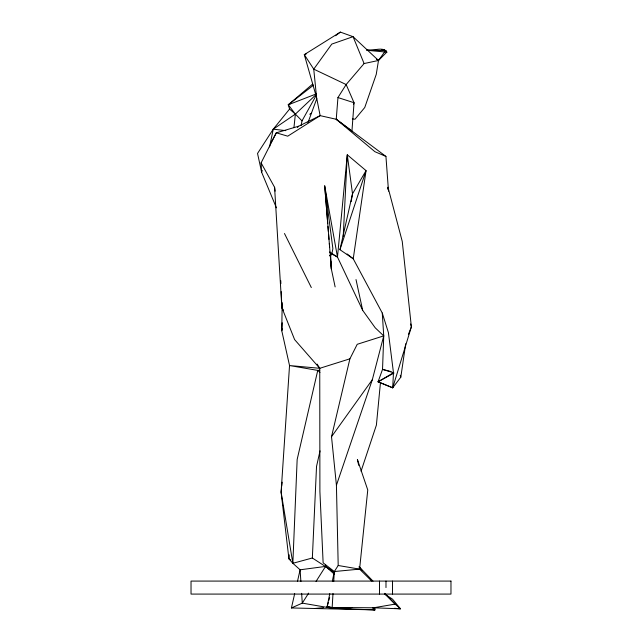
<?xml version="1.0" encoding="UTF-8"?>
<svg xmlns="http://www.w3.org/2000/svg" width="642" height="642" viewBox="0 0 642 642"><rect width="100%" height="100%" fill="white"/><g stroke="black" fill="none" stroke-linecap="round" stroke-linejoin="round"><path stroke-width="0.96" d="M347.121 253.951L353.236 258.79L382.271 313.039L383.739 335.886L382.536 369.367L378.074 381.797L392.703 387.808L400.817 377.159L405.68 343.783M300.881 581.564L300.111 569.799L292.848 563.299L297.158 459.471L317.758 370.402L319.74 370.273M334.691 572.495L312.349 557.994L316.53 466.421L320.037 450.885M343.229 236.392L347.274 154.794L366.044 170.628L353.236 258.79L339.939 249.69L352.514 193.828L366.044 170.628L339.939 249.69M282.183 322.749L281.766 330.742L289.534 365.539L281.1 492.117L288.924 558.845L292.848 563.299L312.349 557.994M391.042 371.582L382.536 369.367L393.474 372.753L378.074 381.797L392.703 387.808L393.474 372.753L388.418 332.66L382.271 313.039M329.795 593.641L327.043 607.099L332.163 607.476L332.997 593.497M333.712 581.516L334.313 571.532L338.198 565.498L336.424 485.248L331.521 436.712L349.898 358.822L357.225 344.297L383.739 335.886L375.217 327.805L362.674 310.327L337.483 257.073L324.716 185.859L331.376 269.142L335.132 286.91M282.183 302.655L281.766 330.742L282.119 328.776M388.514 191.155L385.938 156.439L374.888 151.681L336.239 119.268L337.949 97.56L346.15 84.543L364.094 63.55L378.491 60.476L386.789 52.146C382.873 45.863 372.625 51.657 366.863 49.932M289.269 554.873L288.924 558.845L290.617 559.888M327.725 223.536L324.716 185.859L332.877 248.647L331.834 253.991L330.654 255.5L329.523 255.781L331.834 253.991L337.483 257.073L347.274 154.794L352.514 193.828L351.142 201.62M380.457 382.616L376.389 425.124L361.061 471.204M371.678 581.018L359.584 569.133L367.762 489.966L357.401 459.495L358.701 465.322M293.94 127.662L295.376 114.107L316.49 94.23M281.541 488.137L281.1 492.117L292.848 563.299M281.758 486.146L282.199 482.166M387.704 189.189L387.969 187.207L402.253 241.456L411.378 326.874L392.703 387.808M385.69 50.413L378.491 60.476L376.244 74.384L364.752 107.511L355.002 119.227L352.354 118.874M269.568 146.914L273.259 129.17L289.574 109.06L288.266 104.782L312.598 84.118M301.09 125.623L302.005 120.889L316.273 95.257M332.347 581.146L334.313 571.532L323.127 562.833L319.901 491.515L319.748 368.307L317.116 364.094M374.824 607.918L374.88 609.9L291.428 607.958L294.686 593.649M297.503 581.243L300.111 569.799L325.55 566.421L334.522 574.325M336.424 485.248L372.328 379.695L383.739 335.886M352.177 607.589L345.276 608.343L327.043 607.099L328.351 602.276M328.881 600.35L329.667 597.461M262.217 170.347L261.631 172.225L276.413 207.839M353.429 104.574L354.047 102.728L346.15 84.543L313.753 69.143L304.3 54.642L340.364 32.1L353.06 36.682L378.491 60.476L376.886 59.313M307.983 122.622L316.795 98.595M408.448 334.289L411.378 326.874L410.639 323.961M302.005 120.889L295.376 114.107L273.259 129.17L257.53 153.454L261.631 172.225L261.101 162.875L276.309 132.814L298.618 126.233L320.133 115.64L336.239 119.268L385.938 156.439M270.739 143.166L276.309 132.814L287.736 136.184L320.133 115.64L316.594 97.616L304.3 54.642L306.186 54.016M308.633 593.12L302.286 603.127L291.428 607.958M316.033 581.435L325.55 566.421L333.896 572.199M331.521 436.712L372.328 379.695M297.358 127.509L298.618 126.233M313.585 85.089L288.266 104.782L295.376 114.107L289.574 109.06M335.581 35.735L340.364 32.1M309.733 114.252L311.394 113.257M378.074 381.797L393.987 373.034M290.064 103.932L288.266 104.782L316.289 93.909M319.965 372.416L317.758 370.402L289.534 365.539L319.748 368.307L349.898 358.822M373.596 607.789L395.135 604.106L400.512 608.833L373.596 607.789L332.163 607.476M314.829 608.488L323.536 607.637M334.313 571.532L359.584 569.133L359.175 566.782L373.01 581.138M327.043 607.099L330.036 607.011M366.967 50.084L385.834 50.646L382.086 49.482L386.789 52.146L385.714 50.549L382.086 49.482M372.633 607.926L374.88 609.9L332.363 608.303L302.286 603.127L301.644 593.328M394.589 608.287L400.512 608.833L392.535 599.195L385.296 594.388M366.983 50.293L386.789 52.146M273.259 129.17L285.81 130.639M372.938 609.619L374.88 609.9M338.198 565.498L359.584 569.133M337.949 97.56L354.047 102.728L351.936 131.072L336.239 119.268M337.483 257.073L329.643 252.017L331.505 254.288M376.95 59.329L378.491 60.476M384.47 593.609L395.135 604.106L384.767 593.336M319.748 368.307L294.606 339.594L281.87 307.646L274.583 187.271L261.101 162.875M359.175 566.782L362.192 570.754M283.451 310.174L281.87 307.646L281.212 291.62M284.478 233.511L311.322 287.56M364.094 63.55L353.06 36.682L331.786 44.089L313.753 69.143L316.594 97.616M400.255 375.249L400.817 377.159M356.005 279.559L362.674 310.327M274.583 187.271L275.121 191.147M327.966 226.506L328.359 231.465M328.6 234.442L328.993 239.394M329.314 243.366L329.627 247.331M330.742 261.206L331.376 269.142L330.654 255.5M280.763 280.602L280.883 283.612M325.534 564.743L325.59 566.734M392.487 581.082L392.487 594.083M385.986 581.082L385.986 587.582M379.486 581.082L379.486 594.083M450.973 581.082L191.027 581.082L191.027 594.083L450.973 594.083L450.973 581.082"/></g></svg>
